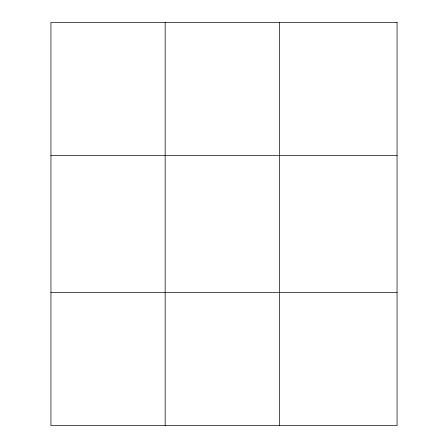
<?xml version="1.0" encoding="UTF-8"?>
<svg xmlns="http://www.w3.org/2000/svg" width="448" height="448" viewBox="0 0 448 448"><rect width="100%" height="100%" fill="white"/><g stroke="black" fill="none" stroke-linecap="round" stroke-linejoin="round"><path stroke-width="0.67" d="M165.161 425.6L165.161 22.4M279.378 425.6L279.378 22.4M50.943 155.456L397.057 155.456M50.943 292.544L397.057 292.544M397.057 22.4L397.057 425.6L50.943 425.6L50.943 22.4L397.057 22.4"/></g></svg>
